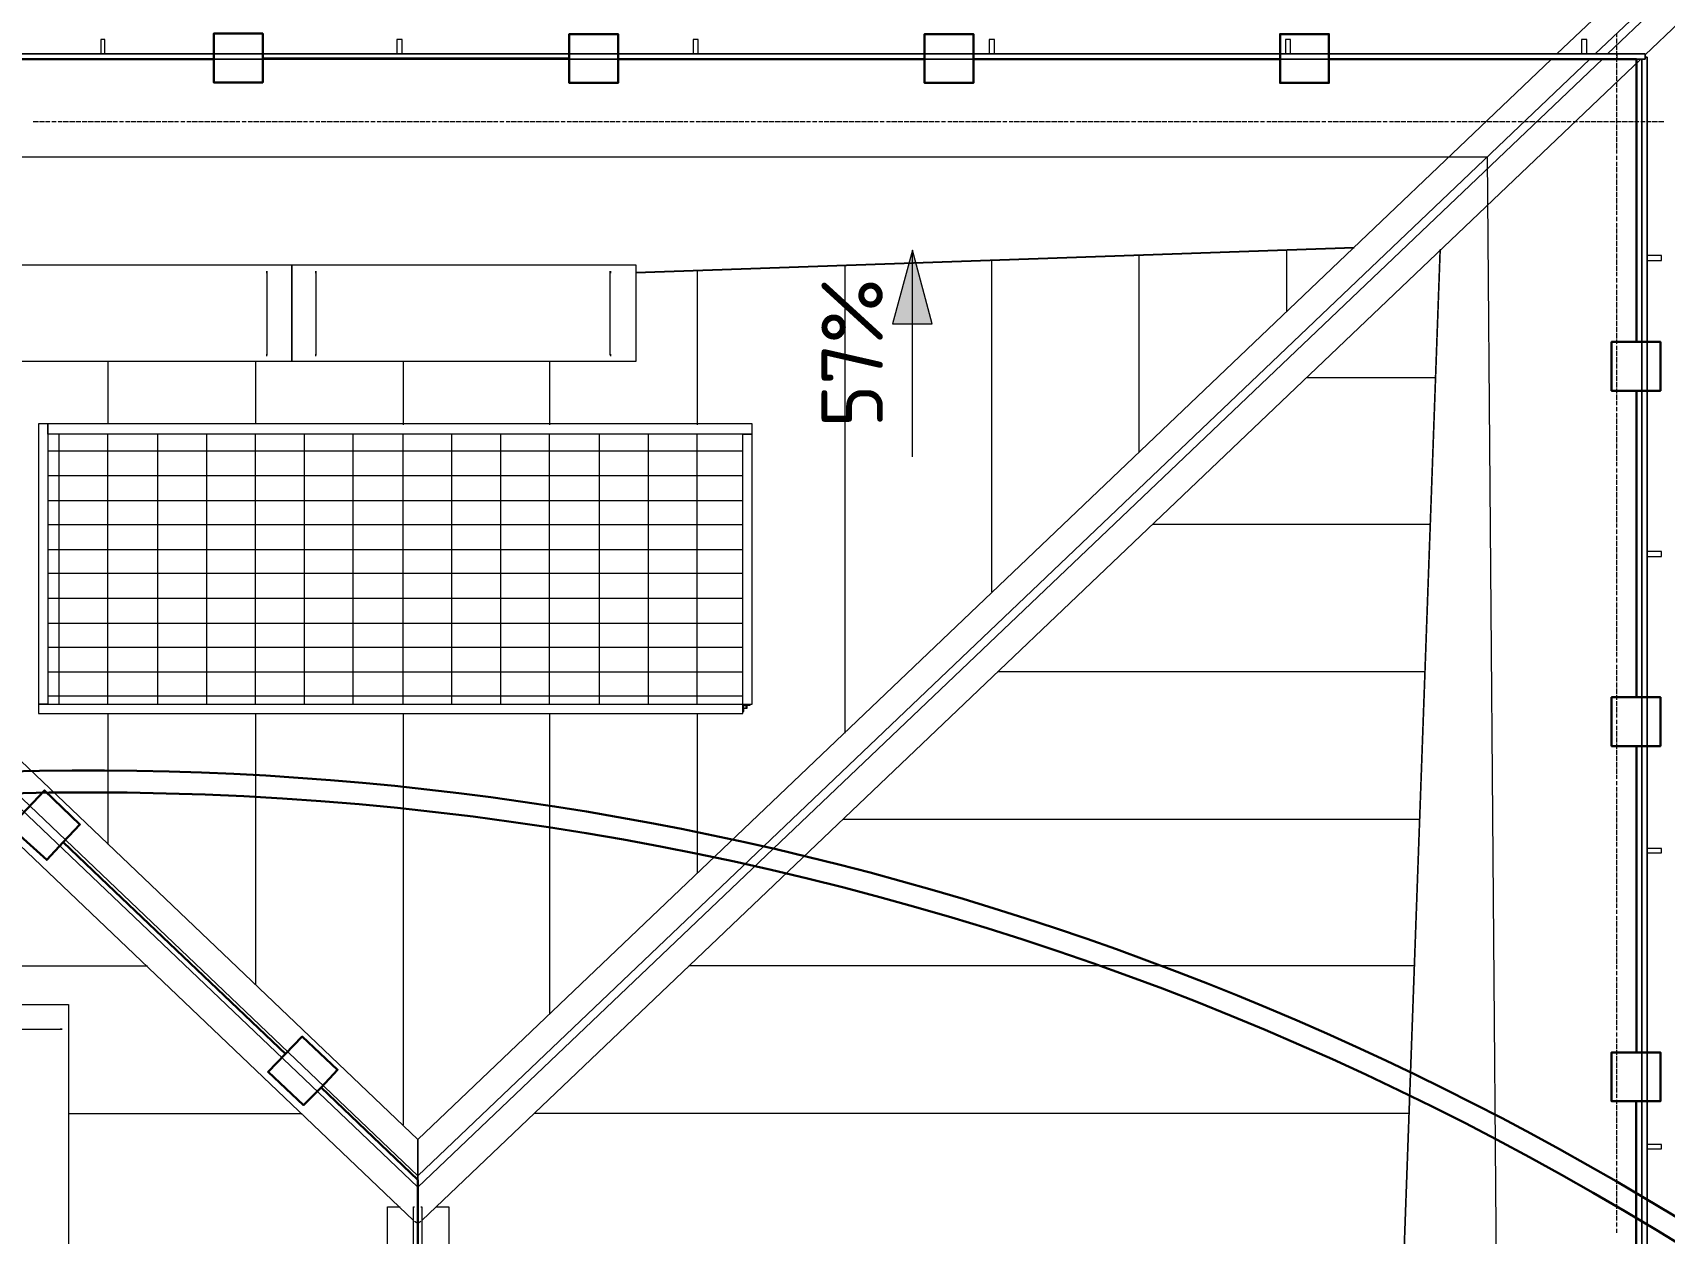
# Model space of a CAD drawing. Header units: millimetres. Extents: x -42533 to 645315, y 3457 to 82611.
# Drawn here: x 592579 to 599229, y 50586 to 55482 of the extents above; entities that cross this region are included whole.
import ezdxf

# ---------------------------------------------------------------- set-up
doc = ezdxf.new("R2010")
doc.units = ezdxf.units.MM
for name, color, linetype, true_color in [('PDF _!ЭОМ.Молниезащита', 7, 'Continuous', 0x954a95), ('PDF _Антураж', 7, 'Continuous', 0xbababa), ('PDF _Крыша штриховка', 7, 'Continuous', 0xbababa), ('PDF _Обобщенные модели', 7, 'Continuous', 0xbababa), ('PDF _Ограждение', 7, 'Continuous', 0xbababa), ('PDF _Оси', 7, 'Continuous', 0xbababa), ('PDF _Перекрытие', 7, 'Continuous', 0xbababa), ('PDF _Перекрытие штриховка', 7, 'Continuous', 0xbababa), ('PDF _Размеры', 7, 'Continuous', 0xbababa)]:
    doc.layers.add(name, color=color, linetype=linetype, true_color=true_color)
doc.layers.add('PDF _Линии', color=7, linetype='Continuous')
doc.layers.add('PDF _Текст', color=7, linetype='Continuous')
doc.styles.add('PDF GOST Common', font='GOST_Common.ttf')

msp = doc.modelspace()

# ---------------------------------------------------------------- linework, layer by layer
at = {"layer": 'PDF _!ЭОМ.Молниезащита', "color": 1, "lineweight": 30}
msp.add_lwpolyline([(606301.1, 30064.4, 0.304456), (607186.6, 48735.9, 0.290106), (591089.9, 56784)], format="xyb", dxfattribs=at)
at = {"layer": 'PDF _!ЭОМ.Молниезащита', "color": 5, "lineweight": 30}
for points in [[(593317, 55373.6), (592313.2, 55373.6), (592063.3, 55373.6), (592063.3, 55276.2), (591864.3, 55276.2), (591864.3, 55475.3), (592063.3, 55475.3), (592063.3, 55373.6)], [(594765.5, 55375.7), (593766, 55375.7), (593516.1, 55375.7), (593516.1, 55278.3), (593317, 55278.3), (593317, 55477.4), (593516.1, 55477.4), (593516.1, 55375.7)], [(596214, 55373.6), (595214.4, 55373.6), (594964.6, 55373.6), (594964.6, 55276.2), (594765.5, 55276.2), (594765.5, 55475.3), (594964.6, 55475.3), (594964.6, 55373.6)], [(597662.5, 55373.6), (596662.9, 55373.6), (596413, 55373.6), (596413, 55276.2), (596214, 55276.2), (596214, 55475.3), (596413, 55475.3), (596413, 55373.6)], [(599115.2, 55373.6), (598111.4, 55373.6), (597861.5, 55373.6), (597861.5, 55276.2), (597662.5, 55276.2), (597662.5, 55475.3), (597861.5, 55475.3), (597861.5, 55373.6)], [(599115.2, 55373.6), (599115.2, 54470.3), (599115.2, 54220.4), (599212.6, 54220.4), (599212.6, 54021.3), (599013.5, 54021.3), (599013.5, 54220.4), (599115.2, 54220.4)], [(599115.2, 54021.3), (599115.2, 53021.8), (599115.2, 52771.9), (599212.6, 52771.9), (599212.6, 52572.8), (599013.5, 52572.8), (599013.5, 52771.9), (599115.2, 52771.9)], [(599115.2, 52572.8), (599115.2, 51573.3), (599115.2, 51323.4), (599212.6, 51323.4), (599212.6, 51124.3), (599013.5, 51124.3), (599013.5, 51323.4), (599115.2, 51323.4)], [(593609.9, 51316.1), (592885.7, 52006.5), (592703.5, 52180.2), (592635.8, 52108.2), (592487.5, 52243.7), (592627.3, 52391.9), (592771.3, 52252.2), (592703.5, 52180.2)], [(594152, 49253.5), (594147.8, 50253.1), (594147.8, 50803.7), (593753.9, 51180.6), (593681.9, 51108.6), (593537.9, 51244.1), (593677.7, 51388.1), (593821.7, 51252.6), (593753.9, 51180.6)], [(599113.1, 51124.3), (599113.1, 50124.8), (599113.1, 49874.9), (599210.5, 49874.9), (599210.5, 49675.8), (599011.4, 49675.8), (599011.4, 49874.9), (599113.1, 49874.9)]]:
    msp.add_lwpolyline(points, dxfattribs=at)
at = {"layer": 'PDF _!ЭОМ.Молниезащита', "lineweight": 30}
msp.add_lwpolyline([(602328.6, 32105.7, 0.359324), (602417.4, 47908.9, 0.35956), (586922.3, 50989.1, 0.362695), (581016.9, 36470.7)], format="xyb", dxfattribs=at)
at = {"layer": 'PDF _!ЭОМ.Молниезащита', "lineweight": 13}
msp.add_circle((592805, 40061.1), 16795.3, dxfattribs=at)
at = {"layer": 'PDF _!ЭОМ.Молниезащита', "color": 116, "lineweight": 30, "true_color": 0x136734}
msp.add_circle((592805, 40061.1), 12322.7, dxfattribs=at)
at = {"layer": 'PDF _Антураж', "color": 8, "lineweight": 18}
for points in [[(595037.2, 54505.4), (597963.8, 54607)], [(597963.8, 54602.8), (595037.2, 54501.1)], [(598315.4, 54598.5), (598158.7, 50257.3), (598285.7, 46835.1)], [(598281.5, 46835.1), (598158.7, 50257.3), (598315.4, 54594.3)]]:
    msp.add_lwpolyline(points, dxfattribs=at)
at = {"layer": 'PDF _Крыша штриховка', "color": 8, "lineweight": 9}
for points in [[(595888.5, 54530.8), (595888.5, 52624.9)], [(596485.7, 54551.9), (596485.7, 53200.9)], [(597087.1, 54573.1), (597087.1, 53772.6)], [(597688.5, 54594.3), (597688.5, 54344.4)], [(595287.1, 54513.8), (595287.1, 53882.8)], [(592885.7, 54141.1), (592885.7, 53887)], [(593487.1, 54141.1), (593487.1, 53887)], [(594088.5, 54141.1), (594088.5, 53882.8)], [(594685.7, 54141.1), (594685.7, 53882.8)], [(598294.2, 54073.4), (597769, 54073.4)], [(598273, 53476.2), (597142.2, 53476.2)], [(598251.8, 52874.7), (596511.1, 52874.7)], [(592885.7, 52705.3), (592885.7, 52171.7)], [(593487.1, 52705.3), (593487.1, 51599.9)], [(594088.5, 52705.3), (594088.5, 51028.1)], [(594685.7, 52705.3), (594685.7, 51481.3)], [(595287.1, 52705.3), (595287.1, 52053.1)], [(598230.7, 52273.3), (595880.1, 52273.3)], [(591479.5, 51676.1), (593046.6, 51676.1)], [(598209.5, 51676.1), (595253.2, 51676.1)], [(592724.7, 51074.7), (593677.7, 51074.7)], [(598188.3, 51074.7), (594622.2, 51074.7)]]:
    msp.add_lwpolyline(points, dxfattribs=at)
at = {"layer": 'PDF _Линии', "color": 8, "lineweight": 9}
msp.add_lwpolyline([(553827.3, 24730.9), (582318.5, 24654.6), (582229.5, 32125.8), (589577.9, 32125.8), (589577.9, 54975.5), (598506, 54975.5), (598785.5, 20686.1), (592369, 20686.1), (592432.5, 12524.6), (585626.3, 12571.2), (585592.4, 14451.7), (550752.4, 14451.7), (550752.4, 12478), (543802.2, 12478), (543764.1, 20783.5), (537415.3, 20800.5), (537356, 32655.2)], dxfattribs=at)
at = {"layer": 'PDF _Обобщенные модели', "color": 8, "lineweight": 9}
for points in [[(593635.3, 54535), (593635.3, 54530.8), (593635.3, 54513.8), (593635.3, 54505.4), (593635.3, 54166.5), (593635.3, 54162.3), (593635.3, 54158.1), (593635.3, 54141.1), (592233.4, 54141.1), (592233.4, 54158.1), (592233.4, 54162.3), (592233.4, 54166.5), (592233.4, 54505.4), (592233.4, 54513.8), (592233.4, 54530.8), (592233.4, 54535)], [(595037.2, 54535), (595037.2, 54530.8), (595037.2, 54513.8), (595037.2, 54505.4), (595037.2, 54166.5), (595037.2, 54162.3), (595037.2, 54158.1), (595037.2, 54141.1), (593635.3, 54141.1), (593635.3, 54158.1), (593635.3, 54162.3), (593635.3, 54166.5), (593635.3, 54505.4), (593635.3, 54513.8), (593635.3, 54530.8), (593635.3, 54535)]]:
    msp.add_lwpolyline(points, close=True, dxfattribs=at)
for points in [[(593533.7, 54501.1), (593533.7, 54509.6), (593533.7, 54166.5)], [(593732.7, 54501.1), (593732.7, 54509.6), (593732.7, 54166.5)], [(594931.3, 54509.6), (594931.3, 54166.5)], [(594935.6, 54501.1), (594935.6, 54509.6)], [(593533.7, 54162.3), (593533.7, 54170.8)], [(593732.7, 54162.3), (593732.7, 54170.8)], [(594935.6, 54162.3), (594935.6, 54170.8)], [(592330.8, 50600.4), (592330.8, 51519.4), (592347.8, 51519.4), (592356.2, 51519.4), (592695.1, 51519.4), (592699.3, 51519.4), (592703.5, 51519.4), (592720.5, 51519.4), (592724.7, 51519.4), (592724.7, 50121.8), (592720.5, 50121.8), (592703.5, 50121.8), (592699.3, 50121.8), (592695.1, 50121.8), (592508.7, 50121.8)], [(592360.5, 51417.8), (592352, 51417.8), (592699.3, 51417.8), (592690.8, 51417.8)]]:
    msp.add_lwpolyline(points, dxfattribs=at)
at = {"layer": 'PDF _Обобщенные модели', "color": 8, "lineweight": 18}
for points in [[(594025, 42472.7), (594025, 50693.5), (594075.8, 50693.5)], [(594130.9, 42472.7), (594130.9, 50693.5), (594135.1, 50693.5)], [(594160.5, 50693.5), (594164.7, 50693.5), (594164.7, 42472.7)], [(594224, 50693.5), (594274.9, 50693.5), (594274.9, 41142.8)]]:
    msp.add_lwpolyline(points, dxfattribs=at)
at = {"layer": 'PDF _Ограждение', "color": 8, "lineweight": 9}
for points in [[(599179.4, 55763.3), (598789.7, 55394.8)], [(599348.8, 55776), (598946.4, 55394.8)], [(598997.3, 55394.8), (599374.2, 55754.8)], [(599425, 55653.1), (599149.7, 55390.5)], [(589243.3, 55394.8), (589264.4, 55394.8), (589264.4, 55373.6), (589188.2, 55373.6), (589188.2, 55394.8), (589230.6, 55394.8), (589188.2, 55394.8), (589188.2, 55373.6), (589264.4, 55373.6), (599035.4, 55373.6), (599149.7, 55373.6), (599149.7, 55394.8), (599035.4, 55394.8), (589264.4, 55394.8), (599035.4, 55394.8), (599035.4, 55373.6), (589264.4, 55373.6)], [(599035.4, 55394.8), (599149.7, 55394.8), (599149.7, 55373.6), (599035.4, 55373.6)], [(594130.9, 50638.5), (589196.7, 55344)], [(589323.7, 55373.6), (594147.8, 50774), (598976.1, 55373.6)], [(598925.3, 55373.6), (594147.8, 50820.6), (589374.6, 55373.6)], [(589531.3, 55373.6), (594147.8, 50968.8), (594147.8, 50820.6), (594147.8, 50795.2), (594147.8, 50774), (594147.8, 50625.8), (594135.1, 50634.3)], [(594160.5, 50634.3), (594147.8, 50625.8), (594147.8, 50774), (594147.8, 50795.2), (594147.8, 50820.6), (594147.8, 50968.8), (598768.6, 55373.6)], [(599132.8, 55373.6), (594164.7, 50638.5)], [(595477.7, 52743.5), (595477.7, 52739.2), (595473.5, 52739.2)], [(595473.5, 52713.8), (595477.7, 52713.8), (595477.7, 52739.2), (595503.1, 52739.2), (595503.1, 52743.5)]]:
    msp.add_lwpolyline(points, dxfattribs=at)
for points in [[(592856, 55454.1), (592856, 55416), (592856, 55394.8), (592873, 55394.8), (592873, 55416), (592873, 55454.1)], [(594063.1, 55454.1), (594063.1, 55416), (594063.1, 55394.8), (594084.3, 55394.8), (594084.3, 55416), (594084.3, 55454.1)], [(595270.2, 55454.1), (595270.2, 55416), (595270.2, 55394.8), (595291.3, 55394.8), (595291.3, 55416), (595291.3, 55454.1)], [(596477.2, 55454.1), (596477.2, 55416), (596477.2, 55394.8), (596498.4, 55394.8), (596498.4, 55416), (596498.4, 55454.1)], [(597684.3, 55454.1), (597684.3, 55416), (597684.3, 55394.8), (597705.5, 55394.8), (597705.5, 55416), (597705.5, 55454.1)], [(598891.4, 55454.1), (598891.4, 55416), (598891.4, 55394.8), (598912.6, 55394.8), (598912.6, 55416), (598912.6, 55454.1)], [(599137, 20453.2), (599137, 55373.6)], [(599158.2, 20440.5), (599158.2, 55382.1), (599149.7, 55382.1), (599158.2, 55382.1), (599158.2, 20440.5), (599149.7, 20440.5)], [(599217.5, 54573.1), (599179.4, 54573.1), (599158.2, 54573.1), (599158.2, 54551.9), (599179.4, 54551.9), (599217.5, 54551.9)], [(595473.5, 52743.5), (595511.6, 52743.5), (595511.6, 53844.6), (592640, 53844.6), (592640, 53887), (592601.9, 53887), (592601.9, 52743.5), (595473.5, 52743.5), (595473.5, 53844.6), (595511.6, 53844.6), (595511.6, 53887), (592640, 53887), (592640, 52743.5), (592601.9, 52743.5), (592601.9, 52705.3), (595473.5, 52705.3)], [(599217.5, 53366), (599179.4, 53366), (599158.2, 53366), (599158.2, 53344.9), (599179.4, 53344.9), (599217.5, 53344.9)], [(599217.5, 52154.7), (599179.4, 52154.7), (599158.2, 52154.7), (599158.2, 52137.8), (599179.4, 52137.8), (599217.5, 52137.8)], [(599217.5, 50947.7), (599179.4, 50947.7), (599158.2, 50947.7), (599158.2, 50930.7), (599179.4, 50930.7), (599217.5, 50930.7)]]:
    msp.add_lwpolyline(points, close=True, dxfattribs=at)
at = {"layer": 'PDF _Оси', "color": 8, "lineweight": 9}
for points in [[(599035.4, 55462.5), (599035.4, 55479.5)], [(599035.4, 55437.1), (599035.4, 55458.3)], [(599035.4, 55411.7), (599035.4, 55432.9)], [(599035.4, 55386.3), (599035.4, 55407.5)], [(599035.4, 55360.9), (599035.4, 55382.1)], [(599035.4, 55335.5), (599035.4, 55356.7)], [(599035.4, 55310.1), (599035.4, 55331.3)], [(599035.4, 55284.7), (599035.4, 55305.8)], [(599035.4, 55259.2), (599035.4, 55280.4)], [(599035.4, 55238.1), (599035.4, 55255)], [(599035.4, 55233.8), (599035.4, 55233.8)], [(599035.4, 55212.7), (599035.4, 55229.6)], [(599035.4, 55187.2), (599035.4, 55208.4)], [(599035.4, 55161.8), (599035.4, 55183)], [(599035.4, 55136.4), (599035.4, 55157.6)], [(599035.4, 55111), (599035.4, 55132.2)], [(592580.7, 55119.5), (592601.9, 55119.5)], [(592606.1, 55119.5), (592627.3, 55119.5)], [(592631.5, 55119.5), (592648.5, 55119.5)], [(592652.7, 55119.5), (592652.7, 55119.5)], [(592657, 55119.5), (592673.9, 55119.5)], [(592678.1, 55119.5), (592678.1, 55119.5)], [(592682.4, 55119.5), (592699.3, 55119.5)], [(592703.5, 55119.5), (592724.7, 55119.5)], [(592729, 55119.5), (592750.1, 55119.5)], [(592754.4, 55119.5), (592775.5, 55119.5)], [(592779.8, 55119.5), (592801, 55119.5)], [(592805.2, 55119.5), (592826.4, 55119.5)], [(592830.6, 55119.5), (592851.8, 55119.5)], [(592856, 55119.5), (592877.2, 55119.5)], [(592881.4, 55119.5), (592902.6, 55119.5)], [(592906.8, 55119.5), (592923.8, 55119.5)], [(592928, 55119.5), (592928, 55119.5)], [(592932.3, 55119.5), (592949.2, 55119.5)], [(592953.4, 55119.5), (592953.4, 55119.5)], [(592957.7, 55119.5), (592974.6, 55119.5)], [(592978.8, 55119.5), (593000, 55119.5)], [(593004.3, 55119.5), (593025.4, 55119.5)], [(593029.7, 55119.5), (593050.8, 55119.5)], [(593055.1, 55119.5), (593076.3, 55119.5)], [(593080.5, 55119.5), (593101.7, 55119.5)], [(593105.9, 55119.5), (593127.1, 55119.5)], [(593131.3, 55119.5), (593152.5, 55119.5)], [(593156.7, 55119.5), (593173.7, 55119.5)], [(593177.9, 55119.5), (593177.9, 55119.5)], [(593182.1, 55119.5), (593199.1, 55119.5)], [(593203.3, 55119.5), (593203.3, 55119.5)], [(593207.6, 55119.5), (593224.5, 55119.5)], [(593228.7, 55119.5), (593249.9, 55119.5)], [(593254.1, 55119.5), (593275.3, 55119.5)], [(593279.6, 55119.5), (593300.7, 55119.5)], [(593305, 55119.5), (593326.1, 55119.5)], [(593330.4, 55119.5), (593351.6, 55119.5)], [(593355.8, 55119.5), (593377, 55119.5)], [(593381.2, 55119.5), (593402.4, 55119.5)], [(593406.6, 55119.5), (593423.6, 55119.5)], [(593427.8, 55119.5), (593427.8, 55119.5)], [(593432, 55119.5), (593449, 55119.5)], [(593453.2, 55119.5), (593453.2, 55119.5)], [(593457.4, 55119.5), (593474.4, 55119.5)], [(593478.6, 55119.5), (593499.8, 55119.5)], [(593504, 55119.5), (593525.2, 55119.5)], [(593529.4, 55119.5), (593550.6, 55119.5)], [(593554.8, 55119.5), (593576, 55119.5)], [(593580.3, 55119.5), (593601.4, 55119.5)], [(593605.7, 55119.5), (593626.8, 55119.5)], [(593631.1, 55119.5), (593652.3, 55119.5)], [(593656.5, 55119.5), (593677.7, 55119.5)], [(593681.9, 55119.5), (593698.9, 55119.5)], [(593703.1, 55119.5), (593703.1, 55119.5)], [(593707.3, 55119.5), (593724.3, 55119.5)], [(593728.5, 55119.5), (593728.5, 55119.5)], [(593732.7, 55119.5), (593749.7, 55119.5)], [(593753.9, 55119.5), (593775.1, 55119.5)], [(593779.3, 55119.5), (593800.5, 55119.5)], [(593804.7, 55119.5), (593825.9, 55119.5)], [(593830.1, 55119.5), (593851.3, 55119.5)], [(593855.6, 55119.5), (593876.7, 55119.5)], [(593881, 55119.5), (593902.1, 55119.5)], [(593906.4, 55119.5), (593927.6, 55119.5)], [(593931.8, 55119.5), (593948.7, 55119.5)], [(593953, 55119.5), (593953, 55119.5)], [(593957.2, 55119.5), (593974.1, 55119.5)], [(593978.4, 55119.5), (593978.4, 55119.5)], [(593982.6, 55119.5), (593999.6, 55119.5)], [(594003.8, 55119.5), (594025, 55119.5)], [(594029.2, 55119.5), (594050.4, 55119.5)], [(594054.6, 55119.5), (594075.8, 55119.5)], [(594080, 55119.5), (594101.2, 55119.5)], [(594105.4, 55119.5), (594126.6, 55119.5)], [(594130.9, 55119.5), (594152, 55119.5)], [(594156.3, 55119.5), (594177.4, 55119.5)], [(594181.7, 55119.5), (594198.6, 55119.5)], [(594202.9, 55119.5), (594202.9, 55119.5)], [(594207.1, 55119.5), (594224, 55119.5)], [(594228.3, 55119.5), (594228.3, 55119.5)], [(594232.5, 55119.5), (594249.4, 55119.5)], [(594253.7, 55119.5), (594274.9, 55119.5)], [(594279.1, 55119.5), (594300.3, 55119.5)], [(594304.5, 55119.5), (594325.7, 55119.5)], [(594329.9, 55119.5), (594351.1, 55119.5)], [(594355.3, 55119.5), (594376.5, 55119.5)], [(594380.7, 55119.5), (594401.9, 55119.5)], [(594406.2, 55119.5), (594427.3, 55119.5)], [(594431.6, 55119.5), (594452.7, 55119.5)], [(594457, 55119.5), (594473.9, 55119.5)], [(594478.2, 55119.5), (594478.2, 55119.5)], [(594482.4, 55119.5), (594499.3, 55119.5)], [(594503.6, 55119.5), (594503.6, 55119.5)], [(594507.8, 55119.5), (594524.7, 55119.5)], [(594529, 55119.5), (594550.2, 55119.5)], [(594554.4, 55119.5), (594575.6, 55119.5)], [(594579.8, 55119.5), (594601, 55119.5)], [(594605.2, 55119.5), (594626.4, 55119.5)], [(594630.6, 55119.5), (594651.8, 55119.5)], [(594656, 55119.5), (594677.2, 55119.5)], [(594681.5, 55119.5), (594702.6, 55119.5)], [(594706.9, 55119.5), (594723.8, 55119.5)], [(594728, 55119.5), (594728, 55119.5)], [(594732.3, 55119.5), (594749.2, 55119.5)], [(594753.5, 55119.5), (594753.5, 55119.5)], [(594757.7, 55119.5), (594774.6, 55119.5)], [(594778.9, 55119.5), (594800, 55119.5)], [(594804.3, 55119.5), (594825.5, 55119.5)], [(594829.7, 55119.5), (594850.9, 55119.5)], [(594855.1, 55119.5), (594876.3, 55119.5)], [(594880.5, 55119.5), (594901.7, 55119.5)], [(594905.9, 55119.5), (594927.1, 55119.5)], [(594931.3, 55119.5), (594952.5, 55119.5)], [(594956.7, 55119.5), (594973.7, 55119.5)], [(594977.9, 55119.5), (594977.9, 55119.5)], [(594982.2, 55119.5), (594999.1, 55119.5)], [(595003.3, 55119.5), (595003.3, 55119.5)], [(595007.6, 55119.5), (595024.5, 55119.5)], [(595028.7, 55119.5), (595049.9, 55119.5)], [(595054.2, 55119.5), (595075.3, 55119.5)], [(595079.6, 55119.5), (595100.8, 55119.5)], [(595105, 55119.5), (595126.2, 55119.5)], [(595130.4, 55119.5), (595151.6, 55119.5)], [(595155.8, 55119.5), (595177, 55119.5)], [(595181.2, 55119.5), (595202.4, 55119.5)], [(595206.6, 55119.5), (595227.8, 55119.5)], [(595232, 55119.5), (595249, 55119.5)], [(595253.2, 55119.5), (595253.2, 55119.5)], [(595257.5, 55119.5), (595274.4, 55119.5)], [(595278.6, 55119.5), (595278.6, 55119.5)], [(595282.9, 55119.5), (595299.8, 55119.5)], [(595304, 55119.5), (595325.2, 55119.5)], [(595329.5, 55119.5), (595350.6, 55119.5)], [(595354.9, 55119.5), (595376, 55119.5)], [(595380.3, 55119.5), (595401.5, 55119.5)], [(595405.7, 55119.5), (595426.9, 55119.5)], [(595431.1, 55119.5), (595452.3, 55119.5)], [(595456.5, 55119.5), (595477.7, 55119.5)], [(595481.9, 55119.5), (595498.9, 55119.5)], [(595503.1, 55119.5), (595503.1, 55119.5)], [(595507.3, 55119.5), (595524.3, 55119.5)], [(595528.5, 55119.5), (595528.5, 55119.5)], [(595532.8, 55119.5), (595549.7, 55119.5)], [(595553.9, 55119.5), (595575.1, 55119.5)], [(595579.3, 55119.5), (595600.5, 55119.5)], [(595604.8, 55119.5), (595625.9, 55119.5)], [(595630.2, 55119.5), (595651.3, 55119.5)], [(595655.6, 55119.5), (595676.8, 55119.5)], [(595681, 55119.5), (595702.2, 55119.5)], [(595706.4, 55119.5), (595727.6, 55119.5)], [(595731.8, 55119.5), (595748.8, 55119.5)], [(595753, 55119.5), (595753, 55119.5)], [(595757.2, 55119.5), (595774.2, 55119.5)], [(595778.4, 55119.5), (595778.4, 55119.5)], [(595782.6, 55119.5), (595799.6, 55119.5)], [(595803.8, 55119.5), (595825, 55119.5)], [(595829.2, 55119.5), (595850.4, 55119.5)], [(595854.6, 55119.5), (595875.8, 55119.5)], [(595880.1, 55119.5), (595901.2, 55119.5)], [(595905.5, 55119.5), (595926.6, 55119.5)], [(595930.9, 55119.5), (595952.1, 55119.5)], [(595956.3, 55119.5), (595977.5, 55119.5)], [(595981.7, 55119.5), (596002.9, 55119.5)], [(596007.1, 55119.5), (596024.1, 55119.5)], [(596028.3, 55119.5), (596028.3, 55119.5)], [(596032.5, 55119.5), (596049.5, 55119.5)], [(596053.7, 55119.5), (596053.7, 55119.5)], [(596057.9, 55119.5), (596074.9, 55119.5)], [(596079.1, 55119.5), (596100.3, 55119.5)], [(596104.5, 55119.5), (596125.7, 55119.5)], [(596129.9, 55119.5), (596151.1, 55119.5)], [(596155.4, 55119.5), (596176.5, 55119.5)], [(596180.8, 55119.5), (596201.9, 55119.5)], [(596206.2, 55119.5), (596227.4, 55119.5)], [(596231.6, 55119.5), (596252.8, 55119.5)], [(596257, 55119.5), (596273.9, 55119.5)], [(596278.2, 55119.5), (596278.2, 55119.5)], [(596282.4, 55119.5), (596299.4, 55119.5)], [(596303.6, 55119.5), (596303.6, 55119.5)], [(596307.8, 55119.5), (596324.8, 55119.5)], [(596329, 55119.5), (596350.2, 55119.5)], [(596354.4, 55119.5), (596375.6, 55119.5)], [(596379.8, 55119.5), (596401, 55119.5)], [(596405.2, 55119.5), (596426.4, 55119.5)], [(596430.6, 55119.5), (596451.8, 55119.5)], [(596456.1, 55119.5), (596477.2, 55119.5)], [(596481.5, 55119.5), (596502.7, 55119.5)], [(596506.9, 55119.5), (596523.8, 55119.5)], [(596528.1, 55119.5), (596528.1, 55119.5)], [(596532.3, 55119.5), (596549.2, 55119.5)], [(596553.5, 55119.5), (596553.5, 55119.5)], [(596557.7, 55119.5), (596574.7, 55119.5)], [(596578.9, 55119.5), (596600.1, 55119.5)], [(596604.3, 55119.5), (596625.5, 55119.5)], [(596629.7, 55119.5), (596650.9, 55119.5)], [(596655.1, 55119.5), (596676.3, 55119.5)], [(596680.5, 55119.5), (596701.7, 55119.5)], [(596705.9, 55119.5), (596727.1, 55119.5)], [(596731.4, 55119.5), (596752.5, 55119.5)], [(596756.8, 55119.5), (596777.9, 55119.5)], [(596782.2, 55119.5), (596799.1, 55119.5)], [(596803.4, 55119.5), (596803.4, 55119.5)], [(596807.6, 55119.5), (596824.5, 55119.5)], [(596828.8, 55119.5), (596828.8, 55119.5)], [(596833, 55119.5), (596849.9, 55119.5)], [(596854.2, 55119.5), (596875.4, 55119.5)], [(596879.6, 55119.5), (596900.8, 55119.5)], [(596905, 55119.5), (596926.2, 55119.5)], [(596930.4, 55119.5), (596951.6, 55119.5)], [(596955.8, 55119.5), (596977, 55119.5)], [(596981.2, 55119.5), (597002.4, 55119.5)], [(597006.7, 55119.5), (597027.8, 55119.5)], [(597032.1, 55119.5), (597049, 55119.5)], [(597053.2, 55119.5), (597053.2, 55119.5)], [(597057.5, 55119.5), (597074.4, 55119.5)], [(597078.7, 55119.5), (597078.7, 55119.5)], [(597082.9, 55119.5), (597099.8, 55119.5)], [(597104.1, 55119.5), (597125.2, 55119.5)], [(597129.5, 55119.5), (597150.7, 55119.5)], [(597154.9, 55119.5), (597176.1, 55119.5)], [(597180.3, 55119.5), (597201.5, 55119.5)], [(597205.7, 55119.5), (597226.9, 55119.5)], [(597231.1, 55119.5), (597252.3, 55119.5)], [(597256.5, 55119.5), (597277.7, 55119.5)], [(597282, 55119.5), (597298.9, 55119.5)], [(597303.1, 55119.5), (597303.1, 55119.5)], [(597307.4, 55119.5), (597324.3, 55119.5)], [(597328.5, 55119.5), (597328.5, 55119.5)], [(597332.8, 55119.5), (597349.7, 55119.5)], [(597354, 55119.5), (597375.1, 55119.5)], [(597379.4, 55119.5), (597400.5, 55119.5)], [(597404.8, 55119.5), (597426, 55119.5)], [(597430.2, 55119.5), (597451.4, 55119.5)], [(597455.6, 55119.5), (597476.8, 55119.5)], [(597481, 55119.5), (597502.2, 55119.5)], [(597506.4, 55119.5), (597527.6, 55119.5)], [(597531.8, 55119.5), (597553, 55119.5)], [(597557.3, 55119.5), (597574.2, 55119.5)], [(597578.4, 55119.5), (597578.4, 55119.5)], [(597582.7, 55119.5), (597599.6, 55119.5)], [(597603.8, 55119.5), (597603.8, 55119.5)], [(597608.1, 55119.5), (597625, 55119.5)], [(597629.3, 55119.5), (597650.4, 55119.5)], [(597654.7, 55119.5), (597675.8, 55119.5)], [(597680.1, 55119.5), (597701.3, 55119.5)], [(597705.5, 55119.5), (597726.7, 55119.5)], [(597730.9, 55119.5), (597752.1, 55119.5)], [(597756.3, 55119.5), (597777.5, 55119.5)], [(597781.7, 55119.5), (597802.9, 55119.5)], [(597807.1, 55119.5), (597824.1, 55119.5)], [(597828.3, 55119.5), (597828.3, 55119.5)], [(597832.5, 55119.5), (597849.5, 55119.5)], [(597853.7, 55119.5), (597853.7, 55119.5)], [(597858, 55119.5), (597874.9, 55119.5)], [(597879.1, 55119.5), (597900.3, 55119.5)], [(597904.6, 55119.5), (597925.7, 55119.5)], [(597930, 55119.5), (597951.1, 55119.5)], [(597955.4, 55119.5), (597976.6, 55119.5)], [(597980.8, 55119.5), (598002, 55119.5)], [(598006.2, 55119.5), (598027.4, 55119.5)], [(598031.6, 55119.5), (598052.8, 55119.5)], [(598057, 55119.5), (598074, 55119.5)], [(598078.2, 55119.5), (598078.2, 55119.5)], [(598082.4, 55119.5), (598099.4, 55119.5)], [(598103.6, 55119.5), (598103.6, 55119.5)], [(598107.8, 55119.5), (598124.8, 55119.5)], [(598129, 55119.5), (598150.2, 55119.5)], [(598154.4, 55119.5), (598175.6, 55119.5)], [(598179.8, 55119.5), (598201, 55119.5)], [(598205.3, 55119.5), (598226.4, 55119.5)], [(598230.7, 55119.5), (598251.8, 55119.5)], [(598256.1, 55119.5), (598277.3, 55119.5)], [(598281.5, 55119.5), (598302.7, 55119.5)], [(598306.9, 55119.5), (598328.1, 55119.5)], [(598332.3, 55119.5), (598349.3, 55119.5)], [(598353.5, 55119.5), (598353.5, 55119.5)], [(598357.7, 55119.5), (598374.7, 55119.5)], [(598378.9, 55119.5), (598378.9, 55119.5)], [(598383.1, 55119.5), (598400.1, 55119.5)], [(598404.3, 55119.5), (598425.5, 55119.5)], [(598429.7, 55119.5), (598450.9, 55119.5)], [(598455.1, 55119.5), (598476.3, 55119.5)], [(598480.6, 55119.5), (598501.7, 55119.5)], [(598506, 55119.5), (598527.1, 55119.5)], [(598531.4, 55119.5), (598552.6, 55119.5)], [(598556.8, 55119.5), (598578, 55119.5)], [(598582.2, 55119.5), (598599.1, 55119.5)], [(598603.4, 55119.5), (598603.4, 55119.5)], [(598607.6, 55119.5), (598624.6, 55119.5)], [(598628.8, 55119.5), (598628.8, 55119.5)], [(598633, 55119.5), (598650, 55119.5)], [(598654.2, 55119.5), (598675.4, 55119.5)], [(598679.6, 55119.5), (598700.8, 55119.5)], [(598705, 55119.5), (598726.2, 55119.5)], [(598730.4, 55119.5), (598751.6, 55119.5)], [(598755.9, 55119.5), (598777, 55119.5)], [(598781.3, 55119.5), (598802.4, 55119.5)], [(598806.7, 55119.5), (598827.9, 55119.5)], [(598832.1, 55119.5), (598849, 55119.5)], [(598853.3, 55119.5), (598853.3, 55119.5)], [(598857.5, 55119.5), (598874.4, 55119.5)], [(598878.7, 55119.5), (598878.7, 55119.5)], [(598882.9, 55119.5), (598899.9, 55119.5)], [(598904.1, 55119.5), (598925.3, 55119.5)], [(598929.5, 55119.5), (598950.7, 55119.5)], [(598954.9, 55119.5), (598976.1, 55119.5)], [(598980.3, 55119.5), (599001.5, 55119.5)], [(599005.7, 55119.5), (599026.9, 55119.5)], [(599031.2, 55119.5), (599052.3, 55119.5)], [(599035.4, 55085.6), (599035.4, 55106.8)], [(599035.4, 55060.2), (599035.4, 55081.4)], [(599056.6, 55119.5), (599077.7, 55119.5)], [(599082, 55119.5), (599103.2, 55119.5)], [(599107.4, 55119.5), (599124.3, 55119.5)], [(599128.6, 55119.5), (599128.6, 55119.5)], [(599132.8, 55119.5), (599149.7, 55119.5)], [(599154, 55119.5), (599154, 55119.5)], [(599158.2, 55119.5), (599175.2, 55119.5)], [(599179.4, 55119.5), (599200.6, 55119.5)], [(599204.8, 55119.5), (599226, 55119.5)], [(599035.4, 55034.8), (599035.4, 55056)], [(599035.4, 55009.4), (599035.4, 55030.5)], [(599035.4, 54988.2), (599035.4, 55005.1)], [(599035.4, 54984), (599035.4, 54984)], [(599035.4, 54962.8), (599035.4, 54979.7)], [(599035.4, 54958.5), (599035.4, 54958.5)], [(599035.4, 54937.4), (599035.4, 54954.3)], [(599035.4, 54912), (599035.4, 54933.1)], [(599035.4, 54886.5), (599035.4, 54907.7)], [(599035.4, 54861.1), (599035.4, 54882.3)], [(599035.4, 54835.7), (599035.4, 54856.9)], [(599035.4, 54810.3), (599035.4, 54831.5)], [(599035.4, 54784.9), (599035.4, 54806.1)], [(599035.4, 54759.5), (599035.4, 54780.7)], [(599035.4, 54738.3), (599035.4, 54755.2)], [(599035.4, 54734.1), (599035.4, 54734.1)], [(599035.4, 54712.9), (599035.4, 54729.8)], [(599035.4, 54708.7), (599035.4, 54708.7)], [(599035.4, 54687.5), (599035.4, 54704.4)], [(599035.4, 54662.1), (599035.4, 54683.2)], [(599035.4, 54636.7), (599035.4, 54657.8)], [(599035.4, 54611.2), (599035.4, 54632.4)], [(599035.4, 54585.8), (599035.4, 54607)], [(599035.4, 54560.4), (599035.4, 54581.6)], [(599035.4, 54535), (599035.4, 54556.2)], [(599035.4, 54509.6), (599035.4, 54530.8)], [(599035.4, 54488.4), (599035.4, 54505.4)], [(599035.4, 54484.2), (599035.4, 54484.2)], [(599035.4, 54463), (599035.4, 54479.9)], [(599035.4, 54458.8), (599035.4, 54458.8)], [(599035.4, 54437.6), (599035.4, 54454.5)], [(599035.4, 54412.2), (599035.4, 54433.4)], [(599035.4, 54386.8), (599035.4, 54407.9)], [(599035.4, 54361.4), (599035.4, 54382.5)], [(599035.4, 54335.9), (599035.4, 54357.1)], [(599035.4, 54310.5), (599035.4, 54331.7)], [(599035.4, 54285.1), (599035.4, 54306.3)], [(599035.4, 54259.7), (599035.4, 54280.9)], [(599035.4, 54234.3), (599035.4, 54255.5)], [(599035.4, 54213.1), (599035.4, 54230.1)], [(599035.4, 54208.9), (599035.4, 54208.9)], [(599035.4, 54187.7), (599035.4, 54204.6)], [(599035.4, 54162.3), (599035.4, 54183.5)], [(599035.4, 54136.9), (599035.4, 54158.1)], [(599035.4, 54111.5), (599035.4, 54132.6)], [(599035.4, 54086.1), (599035.4, 54107.2)], [(599035.4, 54060.6), (599035.4, 54081.8)], [(599035.4, 54035.2), (599035.4, 54056.4)], [(599035.4, 54009.8), (599035.4, 54031)], [(599035.4, 53984.4), (599035.4, 54005.6)], [(599035.4, 53963.2), (599035.4, 53980.2)], [(599035.4, 53959), (599035.4, 53959)], [(599035.4, 53937.8), (599035.4, 53954.8)], [(599035.4, 53933.6), (599035.4, 53933.6)], [(599035.4, 53912.4), (599035.4, 53929.4)], [(599035.4, 53887), (599035.4, 53908.2)], [(599035.4, 53861.6), (599035.4, 53882.8)], [(599035.4, 53836.2), (599035.4, 53857.3)], [(599035.4, 53810.8), (599035.4, 53831.9)], [(599035.4, 53785.3), (599035.4, 53806.5)], [(599035.4, 53759.9), (599035.4, 53781.1)], [(599035.4, 53734.5), (599035.4, 53755.7)], [(599035.4, 53713.3), (599035.4, 53730.3)], [(599035.4, 53709.1), (599035.4, 53709.1)], [(599035.4, 53687.9), (599035.4, 53704.9)], [(599035.4, 53683.7), (599035.4, 53683.7)], [(599035.4, 53662.5), (599035.4, 53679.5)], [(599035.4, 53637.1), (599035.4, 53658.3)], [(599035.4, 53611.7), (599035.4, 53632.9)], [(599035.4, 53586.3), (599035.4, 53607.5)], [(599035.4, 53560.9), (599035.4, 53582.1)], [(599035.4, 53535.5), (599035.4, 53556.6)], [(599035.4, 53510.1), (599035.4, 53531.2)], [(599035.4, 53484.6), (599035.4, 53505.8)], [(599035.4, 53463.5), (599035.4, 53480.4)], [(599035.4, 53459.2), (599035.4, 53459.2)], [(599035.4, 53438.1), (599035.4, 53455)], [(599035.4, 53433.8), (599035.4, 53433.8)], [(599035.4, 53412.6), (599035.4, 53429.6)], [(599035.4, 53387.2), (599035.4, 53408.4)], [(599035.4, 53361.8), (599035.4, 53383)], [(599035.4, 53336.4), (599035.4, 53357.6)], [(599035.4, 53311), (599035.4, 53332.2)], [(599035.4, 53285.6), (599035.4, 53306.8)], [(599035.4, 53260.2), (599035.4, 53281.3)], [(599035.4, 53234.8), (599035.4, 53255.9)], [(599035.4, 53209.3), (599035.4, 53230.5)], [(599035.4, 53188.2), (599035.4, 53205.1)], [(599035.4, 53183.9), (599035.4, 53183.9)], [(599035.4, 53162.8), (599035.4, 53179.7)], [(599035.4, 53137.3), (599035.4, 53158.5)], [(599035.4, 53111.9), (599035.4, 53133.1)], [(599035.4, 53086.5), (599035.4, 53107.7)], [(599035.4, 53061.1), (599035.4, 53082.3)], [(599035.4, 53035.7), (599035.4, 53056.9)], [(599035.4, 53010.3), (599035.4, 53031.5)], [(599035.4, 52984.9), (599035.4, 53006)], [(599035.4, 52959.5), (599035.4, 52980.6)], [(599035.4, 52938.3), (599035.4, 52955.2)], [(599035.4, 52934), (599035.4, 52934)], [(599035.4, 52912.9), (599035.4, 52929.8)], [(599035.4, 52908.6), (599035.4, 52908.6)], [(599035.4, 52887.5), (599035.4, 52904.4)], [(599035.4, 52862), (599035.4, 52883.2)], [(599035.4, 52836.6), (599035.4, 52857.8)], [(599035.4, 52811.2), (599035.4, 52832.4)], [(599035.4, 52785.8), (599035.4, 52807)], [(599035.4, 52760.4), (599035.4, 52781.6)], [(599035.4, 52735), (599035.4, 52756.2)], [(599035.4, 52709.6), (599035.4, 52730.7)], [(599035.4, 52688.4), (599035.4, 52705.3)], [(599035.4, 52684.2), (599035.4, 52684.2)], [(599035.4, 52663), (599035.4, 52679.9)], [(599035.4, 52658.7), (599035.4, 52658.7)], [(599035.4, 52637.6), (599035.4, 52654.5)], [(599035.4, 52612.2), (599035.4, 52633.3)], [(599035.4, 52586.7), (599035.4, 52607.9)], [(599035.4, 52561.3), (599035.4, 52582.5)], [(599035.4, 52535.9), (599035.4, 52557.1)], [(599035.4, 52510.5), (599035.4, 52531.7)], [(599035.4, 52485.1), (599035.4, 52506.3)], [(599035.4, 52459.7), (599035.4, 52480.9)], [(599035.4, 52438.5), (599035.4, 52455.4)], [(599035.4, 52434.3), (599035.4, 52434.3)], [(599035.4, 52413.1), (599035.4, 52430)], [(599035.4, 52408.9), (599035.4, 52408.9)], [(599035.4, 52387.7), (599035.4, 52404.6)], [(599035.4, 52362.3), (599035.4, 52383.4)], [(599035.4, 52336.9), (599035.4, 52358)], [(599035.4, 52311.4), (599035.4, 52332.6)], [(599035.4, 52286), (599035.4, 52307.2)], [(599035.4, 52260.6), (599035.4, 52281.8)], [(599035.4, 52235.2), (599035.4, 52256.4)], [(599035.4, 52209.8), (599035.4, 52231)], [(599035.4, 52184.4), (599035.4, 52205.6)], [(599035.4, 52163.2), (599035.4, 52180.2)], [(599035.4, 52159), (599035.4, 52159)], [(599035.4, 52137.8), (599035.4, 52154.7)], [(599035.4, 52112.4), (599035.4, 52133.6)], [(599035.4, 52087), (599035.4, 52108.2)], [(599035.4, 52061.6), (599035.4, 52082.7)], [(599035.4, 52036.2), (599035.4, 52057.3)], [(599035.4, 52010.7), (599035.4, 52031.9)], [(599035.4, 51985.3), (599035.4, 52006.5)], [(599035.4, 51959.9), (599035.4, 51981.1)], [(599035.4, 51934.5), (599035.4, 51955.7)], [(599035.4, 51913.3), (599035.4, 51930.3)], [(599035.4, 51909.1), (599035.4, 51909.1)], [(599035.4, 51887.9), (599035.4, 51904.9)], [(599035.4, 51883.7), (599035.4, 51883.7)], [(599035.4, 51862.5), (599035.4, 51879.4)], [(599035.4, 51837.1), (599035.4, 51858.3)], [(599035.4, 51811.7), (599035.4, 51832.9)], [(599035.4, 51786.3), (599035.4, 51807.4)], [(599035.4, 51760.9), (599035.4, 51782)], [(599035.4, 51735.4), (599035.4, 51756.6)], [(599035.4, 51710), (599035.4, 51731.2)], [(599035.4, 51684.6), (599035.4, 51705.8)], [(599035.4, 51663.4), (599035.4, 51680.4)], [(599035.4, 51659.2), (599035.4, 51659.2)], [(599035.4, 51638), (599035.4, 51655)], [(599035.4, 51633.8), (599035.4, 51633.8)], [(599035.4, 51612.6), (599035.4, 51629.6)], [(599035.4, 51587.2), (599035.4, 51608.4)], [(599035.4, 51561.8), (599035.4, 51583)], [(599035.4, 51536.4), (599035.4, 51557.6)], [(599035.4, 51511), (599035.4, 51532.1)], [(599035.4, 51485.6), (599035.4, 51506.7)], [(599035.4, 51460.1), (599035.4, 51481.3)], [(599035.4, 51434.7), (599035.4, 51455.9)], [(599035.4, 51413.6), (599035.4, 51430.5)], [(599035.4, 51409.3), (599035.4, 51409.3)], [(599035.4, 51388.1), (599035.4, 51405.1)], [(599035.4, 51383.9), (599035.4, 51383.9)], [(599035.4, 51362.7), (599035.4, 51379.7)], [(599035.4, 51337.3), (599035.4, 51358.5)], [(599035.4, 51311.9), (599035.4, 51333.1)], [(599035.4, 51286.5), (599035.4, 51307.7)], [(599035.4, 51261.1), (599035.4, 51282.3)], [(599035.4, 51235.7), (599035.4, 51256.8)], [(599035.4, 51210.3), (599035.4, 51231.4)], [(599035.4, 51184.8), (599035.4, 51206)], [(599035.4, 51159.4), (599035.4, 51180.6)], [(599035.4, 51138.3), (599035.4, 51155.2)], [(599035.4, 51134), (599035.4, 51134)], [(599035.4, 51112.8), (599035.4, 51129.8)], [(599035.4, 51087.4), (599035.4, 51108.6)], [(599035.4, 51062), (599035.4, 51083.2)], [(599035.4, 51036.6), (599035.4, 51057.8)], [(599035.4, 51011.2), (599035.4, 51032.4)], [(599035.4, 50985.8), (599035.4, 51007)], [(599035.4, 50960.4), (599035.4, 50981.5)], [(599035.4, 50935), (599035.4, 50956.1)], [(599035.4, 50909.5), (599035.4, 50930.7)], [(599035.4, 50888.4), (599035.4, 50905.3)], [(599035.4, 50884.1), (599035.4, 50884.1)], [(599035.4, 50863), (599035.4, 50879.9)], [(599035.4, 50858.7), (599035.4, 50858.7)], [(599035.4, 50837.5), (599035.4, 50854.5)], [(599035.4, 50812.1), (599035.4, 50833.3)], [(599035.4, 50786.7), (599035.4, 50807.9)], [(599035.4, 50761.3), (599035.4, 50782.5)], [(599035.4, 50735.9), (599035.4, 50757.1)], [(599035.4, 50710.5), (599035.4, 50731.7)], [(599035.4, 50685.1), (599035.4, 50706.3)], [(599035.4, 50659.7), (599035.4, 50680.8)], [(599035.4, 50638.5), (599035.4, 50655.4)], [(599035.4, 50634.3), (599035.4, 50634.3)], [(599035.4, 50613.1), (599035.4, 50630)], [(599035.4, 50608.8), (599035.4, 50608.8)], [(599035.4, 50587.7), (599035.4, 50604.6)]]:
    msp.add_lwpolyline(points, dxfattribs=at)
at = {"layer": 'PDF _Перекрытие', "color": 8, "lineweight": 18}
msp.add_lwpolyline([(595477.7, 52726.5), (595490.4, 52726.5), (595490.4, 52739.2)], dxfattribs=at)
at = {"layer": 'PDF _Перекрытие штриховка', "color": 8, "lineweight": 9}
for points in [[(592686.6, 52743.5), (592686.6, 53844.6)], [(592885.7, 52743.5), (592885.7, 53844.6)], [(593089, 52743.5), (593089, 53844.6)], [(593288, 52743.5), (593288, 53844.6)], [(593487.1, 52743.5), (593487.1, 53844.6)], [(593686.1, 52743.5), (593686.1, 53844.6)], [(593885.2, 52743.5), (593885.2, 53844.6)], [(594088.5, 52743.5), (594088.5, 53844.6)], [(594287.6, 52743.5), (594287.6, 53844.6)], [(594486.6, 52743.5), (594486.6, 53844.6)], [(594685.7, 52743.5), (594685.7, 53844.6)], [(594889, 52743.5), (594889, 53844.6)], [(595088, 52743.5), (595088, 53844.6)], [(595287.1, 52743.5), (595287.1, 53844.6)], [(592640, 53776.9), (595473.5, 53776.9)], [(592640, 53675.2), (595473.5, 53675.2)], [(592640, 53573.6), (595473.5, 53573.6)], [(592640, 53476.2), (595473.5, 53476.2)], [(592640, 53374.5), (595473.5, 53374.5)], [(592640, 53277.1), (595473.5, 53277.1)], [(592640, 53175.5), (595473.5, 53175.5)], [(592640, 53073.8), (595473.5, 53073.8)], [(592640, 52976.4), (595473.5, 52976.4)], [(592640, 52874.7), (595473.5, 52874.7)], [(592640, 52777.3), (595473.5, 52777.3)], [(595486.2, 52726.5), (595486.2, 52739.2)]]:
    msp.add_lwpolyline(points, dxfattribs=at)
at = {"layer": 'PDF _Размеры', "lineweight": 9}
msp.add_lwpolyline([(596163.8, 54594.3), (596083.4, 54293.6), (596244.3, 54293.6)], close=True, dxfattribs=at)
at = {"layer": 'PDF _Размеры', "lineweight": 20}
msp.add_lwpolyline([(596163.8, 53751.5), (596163.8, 54594.3)], dxfattribs=at)
at = {"layer": 'PDF _Размеры', "transparency": 33554559}
msp.add_solid([(596163.8, 54594.3), (596244.3, 54293.6), (596083.4, 54293.6)], dxfattribs=at)

# ---------------------------------------------------------------- texts
at = {"layer": 'PDF _Текст', "color": 7, "insert": (595918.4, 53872.2), "char_height": 250.03, "attachment_point": 4, "rotation": 90, "style": 'PDF GOST Common'}
msp.add_mtext('57%', dxfattribs=at)

doc.saveas('drawing.dxf')
